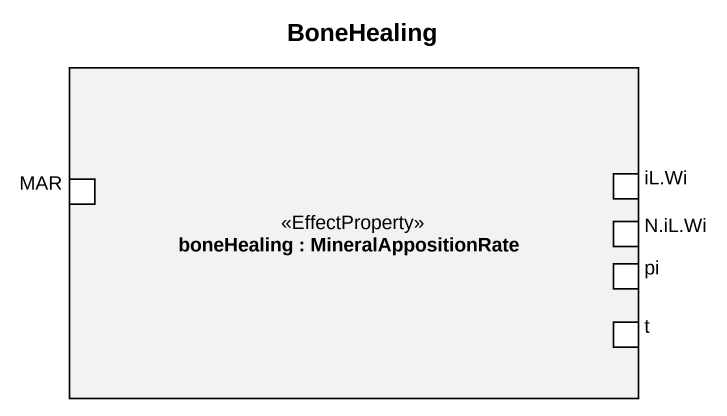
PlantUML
@startuml
title BoneHealing
rectangle "boneHealing : MineralAppositionRate" as boneHealing <<EffectProperty>> {
  port MAR
  port "iL.Wi" as iL_Wi
  port "N.iL.Wi" as N_iL_Wi
  port pi
  port t
}
@enduml
